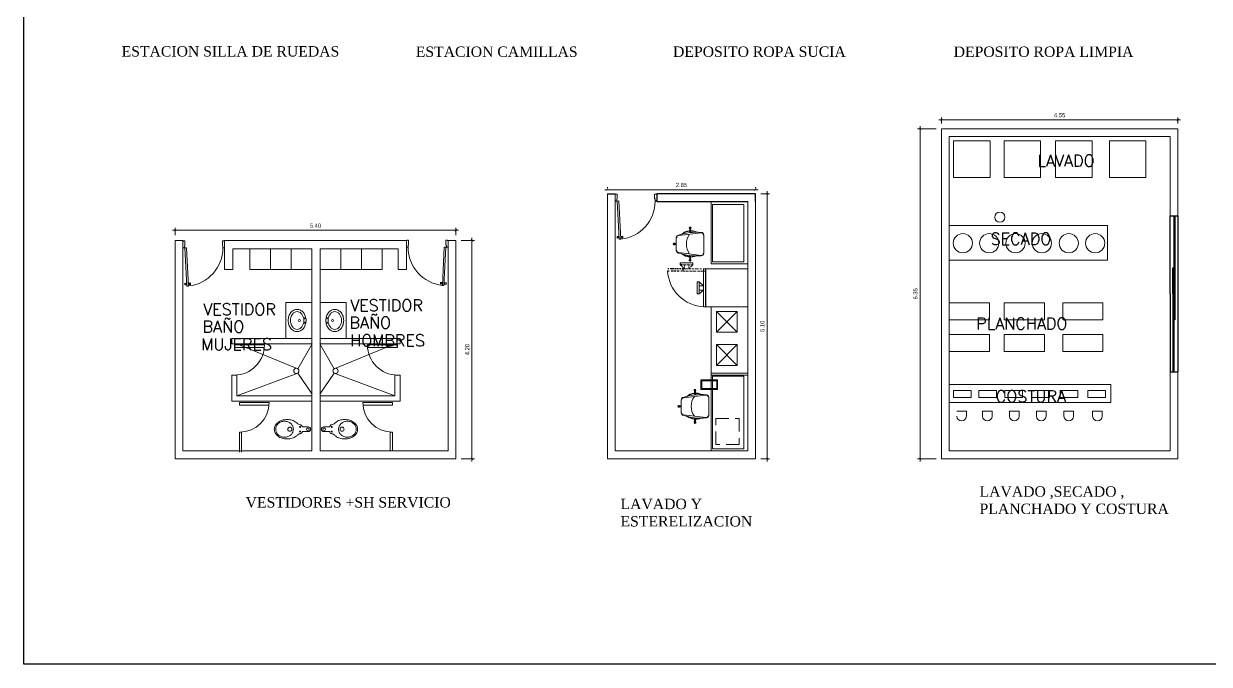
# Model space of a CAD drawing. Header units: metres. Extents: x 249 to 294.6, y -135.5 to -107.4.
# Drawn here: x 248.96 to 271.77, y -135.5 to -123.18 of the extents above; entities that cross this region are included whole.
import ezdxf
from ezdxf.enums import TextEntityAlignment as Align

# ---------------------------------------------------------------- set-up
doc = ezdxf.new("R2010")
doc.units = ezdxf.units.M
doc.header["$MEASUREMENT"] = 0
doc.linetypes.add('HIDDEN', pattern=[0.375, 0.25, -0.125])
doc.linetypes.add('HIDDEN2', pattern=[0.1875, 0.125, -0.0625])
for name, color, linetype, lineweight in [('HATCH', 8, 'Continuous', 9), ('MOB', 1, 'Continuous', 9), ('MUROS', 2, 'Continuous', 20), ('PUERTAS', 97, 'Continuous', 13), ('TEXT', 7, 'Continuous', 18)]:
    doc.layers.add(name, color=color, linetype=linetype, lineweight=lineweight)
doc.layers.add('PM', color=8, linetype='HIDDEN2')
doc.styles.add('TEXTOS', font='romans.shx')
doc.styles.add('UNO', font='arial.ttf')
doc.dimstyles.new('EN 50', dxfattribs={"dimtxt": 0.08, "dimasz": 0.045, "dimexe": 0.05, "dimexo": 0.1, "dimgap": 0.05, "dimtad": 1, "dimlfac": -1, "dimzin": 1, "dimdsep": 46, "dimtxsty": 'UNO', "dimblk": 'ARCHTICK', "dimcen": 0.5, "dimdle": 0.05, "dimclrd": 1, "dimclre": 1, "dimclrt": 7, "dimazin": 0, "dimtm": 1e-09, "dimtfac": 1, "dimtix": 1, "dimtmove": 0, "dimatfit": 0, "dimldrblk": 'ARCHTICK', "dimfxl": 1, "dimtolj": 2, "dimlwd": 13, "dimlwe": 13, "dimarcsym": 0})

# ---------------------------------------------------------------- blocks, each defined once
blk = doc.blocks.new('gkgk')
for p, q in [((-0.037, 0.806), (-0.039, 0.766)), ((-0.013, 0.8), (-0.037, 0.806)), ((-0.035, 0.002), (0.008, 0.83)), ((-0.014, 0.776), (-0.015, 0.77)), ((-0.014, 0.776), (-0.013, 0.794)), ((-0.01, 0.776), (-0.014, 0.776)), ((-0.013, 0.794), (-0.013, 0.8)), ((-0.009, 0.793), (-0.013, 0.794)), ((-0.01, 0.776), (-0.009, 0.793)), ((-0.01, 0.776), (-0.01, 0.773)), ((-0.006, 0.773), (-0.01, 0.773)), ((-0.009, 0.793), (-0.009, 0.796)), ((-0.005, 0.796), (-0.009, 0.796)), ((-0.006, 0.773), (-0.007, 0.77)), ((-0.003, 0.77), (-0.007, 0.77)), ((-0.006, 0.773), (-0.005, 0.796)), ((-0.001, 0.798), (-0.005, 0.799)), ((-0.005, 0.796), (-0.005, 0.799)), ((-0.003, 0.77), (-0.001, 0.798)), ((0.003, 0.758), (-0.003, 0.77)), ((0.006, 0.81), (-0.001, 0.798)), ((0.043, 0.828), (0, 0)), ((0.003, 0.758), (0.006, 0.81)), ((0.007, 0.81), (0.006, 0.81)), ((0.008, 0.83), (0.043, 0.828)), ((0.041, 0.756), (0.044, 0.808)), ((0.041, 0.782), (0.041, 0.782)), ((0.041, 0.782), (0.041, 0.782)), ((0.042, 0.808), (0.044, 0.808)), ((0.044, 0.808), (0.05, 0.796)), ((0.048, 0.767), (0.05, 0.796)), ((0.05, 0.796), (0.054, 0.796)), ((0.052, 0.77), (0.053, 0.792)), ((0.052, 0.77), (0.056, 0.77)), ((0.052, 0.77), (0.052, 0.767)), ((0.053, 0.792), (0.054, 0.796)), ((0.053, 0.792), (0.057, 0.792)), ((0.056, 0.772), (0.057, 0.79)), ((0.056, 0.772), (0.06, 0.772)), ((0.056, 0.772), (0.056, 0.77)), ((0.057, 0.79), (0.057, 0.792)), ((0.057, 0.79), (0.061, 0.79)), ((0.06, 0.772), (0.061, 0.79)), ((0.06, 0.772), (0.06, 0.766)), ((0.061, 0.79), (0.062, 0.796)), ((0.062, 0.796), (0.086, 0.799)), ((0.086, 0.799), (0.084, 0.76)), ((-0.015, 0.77), (-0.039, 0.766)), ((0.005, 0.758), (0.003, 0.758)), ((0.04, 0.756), (0.041, 0.756)), ((0.041, 0.756), (0.048, 0.767)), ((0.048, 0.767), (0.052, 0.767)), ((0.06, 0.766), (0.084, 0.76)), ((-0.07, 0.002), (-0.045, 0.002)), ((-0.07, 0.002), (-0.07, -0.008)), ((-0.045, 0.002), (-0.045, -0.043)), ((-0.035, 0.002), (0, 0)), ((0.785, 0.002), (0.785, -0.043)), ((0.81, 0.002), (0.785, 0.002)), ((0.81, 0.002), (0.81, -0.008)), ((-0.08, -0.008), (-0.08, -0.138)), ((-0.08, -0.008), (-0.07, -0.008)), ((-0.08, -0.138), (-0.07, -0.138)), ((-0.07, -0.138), (-0.07, -0.148)), ((-0.07, -0.148), (-0.035, -0.148)), ((-0.035, -0.043), (-0.045, -0.043)), ((-0.045, -0.073), (-0.045, -0.073)), ((-0.045, -0.073), (-0.045, -0.073)), ((-0.035, -0.043), (-0.035, -0.148)), ((-0.035, -0.148), (-0.035, -0.043)), ((0.775, -0.043), (0.775, -0.148)), ((0.775, -0.148), (0.775, -0.043)), ((0.775, -0.043), (0.785, -0.043)), ((0.81, -0.148), (0.775, -0.148)), ((0.785, -0.073), (0.785, -0.073)), ((0.785, -0.073), (0.785, -0.073)), ((0.82, -0.008), (0.81, -0.008)), ((0.82, -0.138), (0.81, -0.138)), ((0.81, -0.138), (0.81, -0.148)), ((0.82, -0.008), (0.82, -0.138))]:
    blk.add_line(p, q)
at = {"ltscale": 0.25}
blk.add_circle((-0.04, 0.002), 0.005, dxfattribs=at)
blk.add_arc((-0.045, 0.002), 0.83, 360, 83.893)
blk = doc.blocks.new('_ArchTick')
at = {"color": 0, "linetype": 'ByBlock', "const_width": 0.15}
blk.add_lwpolyline([(-0.5, -0.5), (0.5, 0.5)], dxfattribs=at)
blk = doc.blocks.new('*D8')
at = {"color": 1, "lineweight": 13, "transparency": 16777216}
for p, q in [((257.371, -127.35), (257.631, -127.35)), ((257.581, -127.3), (257.581, -131.6)), ((257.371, -131.55), (257.631, -131.55))]:
    blk.add_line(p, q, dxfattribs=at)
at = {"layer": 'Defpoints', "color": 0, "transparency": 16777216}
for p in [(257.271, -127.35), (257.271, -131.55), (257.581, -131.55)]:
    blk.add_point(p, dxfattribs=at)
at = {"color": 1, "lineweight": 13, "transparency": 16777216, "xscale": 0.045, "yscale": 0.045, "zscale": 0.045}
for p, rotation in [((257.581, -127.35), 90), ((257.581, -131.55), 270)]:
    blk.add_blockref('_ArchTick', p, dxfattribs=dict(at, rotation=rotation))
at = {"color": 7, "transparency": 16777216, "insert": (257.49, -129.45), "char_height": 0.08, "attachment_point": 5, "rotation": 90, "style": 'UNO'}
blk.add_mtext('\\A2;4.20', dxfattribs=at)
blk = doc.blocks.new('*D9')
at = {"color": 1, "lineweight": 13, "transparency": 16777216}
for p, q in [((257.321, -127.154), (251.821, -127.154)), ((251.871, -127.25), (251.871, -127.104)), ((257.271, -127.25), (257.271, -127.104))]:
    blk.add_line(p, q, dxfattribs=at)
at = {"layer": 'Defpoints', "color": 0, "transparency": 16777216}
for p in [(251.871, -127.154), (251.871, -127.35), (257.271, -127.35)]:
    blk.add_point(p, dxfattribs=at)
at = {"color": 1, "lineweight": 13, "transparency": 16777216, "xscale": 0.045, "yscale": 0.045, "zscale": 0.045, "rotation": 180}
blk.add_blockref('_ArchTick', (251.871, -127.154), dxfattribs=at)
at = {"color": 1, "lineweight": 13, "transparency": 16777216, "xscale": 0.045, "yscale": 0.045, "zscale": 0.045}
blk.add_blockref('_ArchTick', (257.271, -127.154), dxfattribs=at)
at = {"color": 7, "transparency": 16777216, "insert": (254.571, -127.064), "char_height": 0.08, "attachment_point": 5, "style": 'UNO'}
blk.add_mtext('\\A2;5.40', dxfattribs=at)
blk = doc.blocks.new('2320022')
at = {"linetype": 'HIDDEN'}
for p, q in [((0.18, 0.32), (0, 0.32)), ((0.165, 0.305), (0.015, 0.305))]:
    blk.add_line(p, q, dxfattribs=at)
for p, q in [((0, 0.32), (0, 0)), ((0.015, 0.305), (0.015, 0.015)), ((0.165, 0.305), (0.165, 0.015)), ((0.18, 0), (0.18, 0.32)), ((0, 0), (0.18, 0)), ((0.165, 0.015), (0.015, 0.015))]:
    blk.add_line(p, q)
blk = doc.blocks.new('8140069')
for p, q in [((0.12, 0.259), (-0.126, 0.259)), ((-0.011, 0.259), (-0.011, 0.303)), ((0.005, 0.303), (-0.011, 0.303)), ((0.005, 0.259), (0.005, 0.303)), ((-0.253, 0.002), (-0.313, 0.002)), ((-0.313, 0.002), (-0.313, -0.015)), ((-0.222, 0.002), (-0.245, 0.002)), ((-0.168, 0.214), (-0.22, -0.216)), ((0.162, 0.214), (0.213, -0.216)), ((0.216, 0.002), (0.245, 0.002)), ((0.253, 0.002), (0.307, 0.002)), ((0.307, -0.015), (0.307, 0.002)), ((-0.254, -0.015), (-0.313, -0.015)), ((-0.224, -0.015), (-0.246, -0.015)), ((0.218, -0.015), (0.246, -0.015)), ((0.254, -0.015), (0.307, -0.015)), ((-0.177, -0.271), (0.171, -0.271))]:
    blk.add_line(p, q)
for centre, radius, start, end in [((-0.126, 0.209), 0.05, 90, 173.2188), ((-0.126, 0.209), 0.0431, 90, 173.2188), ((-0.003, 0.303), 0.017, 297.5866, 239.2166), ((0.12, 0.209), 0.05, 6.7812, 90), ((0.12, 0.209), 0.0431, 6.7812, 90), ((-0.313, -0.006), 0.017, 27.5866, 329.2166), ((0, -0.019), 0.254, 140.5502, 205.2273), ((0, -0.019), 0.246, 145.013, 200.7646), ((0.862, -0.127), 1.092, 161.7814, 184.6561), ((-0.003, -0.263), 0.329, 54.682, 125.318), ((-0.868, -0.127), 1.092, 355.3439, 18.2186), ((0, -0.019), 0.254, 331.6731, 42.45), ((0, -0.019), 0.246, 335.6246, 38.4986), ((0.307, -0.007), 0.017, 207.5866, 149.2166), ((-0.177, -0.221), 0.05, 173.2188, 270), ((-0.177, -0.221), 0.0431, 173.2188, 270), ((0.171, -0.221), 0.05, 270, 6.7812), ((0.171, -0.221), 0.0431, 270, 6.7812)]:
    blk.add_arc(centre, radius, start, end)
blk = doc.blocks.new('6190059')
for p, q in [((0, 0.75), (0, -0.75)), ((0.7, 0.75), (0, 0.75)), ((0.074, -0.691), (0.074, 0.709)), ((0.074, 0.709), (0.674, 0.709)), ((0.674, -0.691), (0.674, 0.709)), ((0.7, -0.75), (0.7, 0.75)), ((0, -0.75), (0.7, -0.75)), ((0.074, -0.691), (0.674, -0.691))]:
    blk.add_line(p, q)
blk = doc.blocks.new('2470059')
at = {"linetype": 'HIDDEN'}
for p, q in [((-0.228, 0.262), (-0.228, -0.238)), ((0.222, 0.262), (-0.228, 0.262)), ((0.222, -0.238), (0.222, 0.262)), ((-0.228, -0.238), (0.222, -0.238))]:
    blk.add_line(p, q, dxfattribs=at)
blk = doc.blocks.new('6190752')
for p, q in [((-0.6, 0.7), (-0.6, 0)), ((0.6, 0.7), (-0.6, 0.7)), ((0.6, 0), (0.6, 0.7)), ((-0.559, 0.074), (-0.559, 0.674)), ((0.541, 0.674), (-0.559, 0.674)), ((0.541, 0.074), (0.541, 0.674)), ((-0.6, 0), (0.6, 0)), ((0.541, 0.074), (-0.559, 0.074))]:
    blk.add_line(p, q)
blk = doc.blocks.new('*D12')
at = {"color": 1, "lineweight": 13, "transparency": 16777216}
for p, q in [((260.186, -126.35), (260.186, -126.323)), ((263.036, -126.35), (263.036, -126.323)), ((260.136, -126.373), (263.086, -126.373))]:
    blk.add_line(p, q, dxfattribs=at)
at = {"layer": 'Defpoints', "color": 0, "transparency": 16777216}
for p in [(260.186, -126.45), (263.036, -126.373), (263.036, -126.45)]:
    blk.add_point(p, dxfattribs=at)
at = {"color": 1, "lineweight": 13, "transparency": 16777216, "xscale": 0.045, "yscale": 0.045, "zscale": 0.045, "rotation": 180}
blk.add_blockref('_ArchTick', (260.186, -126.373), dxfattribs=at)
at = {"color": 1, "lineweight": 13, "transparency": 16777216, "xscale": 0.045, "yscale": 0.045, "zscale": 0.045}
blk.add_blockref('_ArchTick', (263.036, -126.373), dxfattribs=at)
at = {"color": 7, "transparency": 16777216, "insert": (261.611, -126.282), "char_height": 0.08, "attachment_point": 5, "style": 'UNO'}
blk.add_mtext('\\A2;2.85', dxfattribs=at)
blk = doc.blocks.new('*D13')
at = {"color": 1, "lineweight": 13, "transparency": 16777216}
for p, q in [((263.136, -126.45), (263.308, -126.45)), ((263.258, -126.4), (263.258, -131.6)), ((263.136, -131.55), (263.308, -131.55))]:
    blk.add_line(p, q, dxfattribs=at)
at = {"layer": 'Defpoints', "color": 0, "transparency": 16777216}
for p in [(263.036, -126.45), (263.036, -131.55), (263.258, -131.55)]:
    blk.add_point(p, dxfattribs=at)
at = {"color": 1, "lineweight": 13, "transparency": 16777216, "xscale": 0.045, "yscale": 0.045, "zscale": 0.045}
for p, rotation in [((263.258, -126.45), 90), ((263.258, -131.55), 270)]:
    blk.add_blockref('_ArchTick', p, dxfattribs=dict(at, rotation=rotation))
at = {"color": 7, "transparency": 16777216, "insert": (263.167, -129), "char_height": 0.08, "attachment_point": 5, "rotation": 90, "style": 'UNO'}
blk.add_mtext('\\A2;5.10', dxfattribs=at)
blk = doc.blocks.new('*D37')
at = {"color": 1, "lineweight": 13, "transparency": 16777216}
for p, q in [((266.513, -125.201), (266.152, -125.201)), ((266.202, -125.151), (266.202, -131.6)), ((266.513, -131.55), (266.152, -131.55))]:
    blk.add_line(p, q, dxfattribs=at)
at = {"layer": 'Defpoints', "color": 0, "transparency": 16777216}
for p in [(266.613, -125.201), (266.202, -131.55), (266.613, -131.55)]:
    blk.add_point(p, dxfattribs=at)
at = {"color": 1, "lineweight": 13, "transparency": 16777216, "xscale": 0.045, "yscale": 0.045, "zscale": 0.045}
for p, rotation in [((266.202, -125.201), 90), ((266.202, -131.55), 270)]:
    blk.add_blockref('_ArchTick', p, dxfattribs=dict(at, rotation=rotation))
at = {"color": 7, "transparency": 16777216, "insert": (266.112, -128.376), "char_height": 0.08, "attachment_point": 5, "rotation": 90, "style": 'UNO'}
blk.add_mtext('\\A2;6.35', dxfattribs=at)
blk = doc.blocks.new('*D58')
at = {"color": 1, "lineweight": 13, "transparency": 16777216}
for p, q in [((266.613, -125.101), (266.613, -124.981)), ((271.161, -125.101), (271.161, -124.981)), ((266.563, -125.031), (271.211, -125.031))]:
    blk.add_line(p, q, dxfattribs=at)
at = {"layer": 'Defpoints', "color": 0, "transparency": 16777216}
for p in [(266.613, -125.201), (271.161, -125.031), (271.161, -125.201)]:
    blk.add_point(p, dxfattribs=at)
at = {"color": 1, "lineweight": 13, "transparency": 16777216, "xscale": 0.045, "yscale": 0.045, "zscale": 0.045, "rotation": 180}
blk.add_blockref('_ArchTick', (266.613, -125.031), dxfattribs=at)
at = {"color": 1, "lineweight": 13, "transparency": 16777216, "xscale": 0.045, "yscale": 0.045, "zscale": 0.045}
blk.add_blockref('_ArchTick', (271.161, -125.031), dxfattribs=at)
at = {"color": 7, "transparency": 16777216, "insert": (268.887, -124.94), "char_height": 0.08, "attachment_point": 5, "style": 'UNO'}
blk.add_mtext('\\A2;4.55', dxfattribs=at)

msp = doc.modelspace()

# ---------------------------------------------------------------- linework, layer by layer
for p, q in [((260.186, -126.45), (260.336, -126.45)), ((263.036, -126.45), (261.136, -126.45)), ((261.136, -126.45), (261.136, -126.6)), ((263.036, -126.6), (263.036, -126.45)), ((261.136, -126.6), (261.536, -126.6)), ((261.536, -126.6), (262.886, -126.6)), ((271.011, -128.376), (271.011, -126.876)), ((271.011, -126.876), (271.011, -126.876)), ((271.011, -126.876), (271.161, -126.876)), ((271.086, -126.876), (271.086, -129.876)), ((271.106, -126.876), (271.106, -128.876)), ((271.161, -126.876), (271.161, -129.876)), ((271.066, -127.876), (271.066, -129.876)), ((271.066, -128.376), (271.066, -127.876)), ((271.066, -127.876), (271.066, -127.876)), ((271.066, -127.876), (271.086, -127.876)), ((271.011, -128.376), (271.011, -129.876)), ((271.086, -128.376), (271.066, -128.376)), ((271.106, -128.376), (271.106, -128.876)), ((271.106, -128.876), (271.086, -128.876)), ((271.011, -129.876), (271.161, -129.876))]:
    msp.add_line(p, q)
msp.add_lwpolyline([(248.958, -107.37), (294.573, -107.37), (294.573, -135.504), (248.958, -135.504)], close=True)
at = {"layer": 'HATCH'}
for p, q in [((253.306, -127.51), (253.306, -127.91)), ((253.706, -127.51), (253.706, -127.91)), ((254.106, -127.51), (254.106, -127.91)), ((255.056, -127.51), (255.056, -127.91)), ((255.456, -127.51), (255.456, -127.91)), ((255.856, -127.51), (255.856, -127.91)), ((254.501, -127.91), (253.306, -127.91)), ((254.661, -127.91), (255.856, -127.91)), ((261.828, -127.777), (261.595, -127.777)), ((261.675, -127.939), (261.638, -127.939)), ((261.701, -127.817), (261.641, -127.817)), ((261.647, -127.873), (261.671, -127.898)), ((261.693, -127.898), (261.651, -127.898)), ((261.671, -127.853), (261.671, -127.817)), ((261.671, -127.898), (261.671, -127.872)), ((261.746, -127.939), (261.691, -127.939)), ((261.735, -127.898), (261.701, -127.898)), ((261.782, -127.817), (261.717, -127.817)), ((261.795, -127.898), (261.746, -127.898)), ((261.752, -127.848), (261.752, -127.817)), ((261.752, -127.898), (261.752, -127.866)), ((261.774, -127.874), (261.752, -127.898)), ((261.824, -127.939), (261.769, -127.939)), ((261.803, -127.843), (261.786, -127.862)), ((261.828, -127.817), (261.795, -127.817)), ((261.828, -127.817), (261.811, -127.835)), ((261.848, -127.898), (261.811, -127.898)), ((261.828, -127.817), (261.828, -127.777)), ((261.892, -127.939), (261.837, -127.939)), ((261.937, -127.898), (261.871, -127.898)), ((261.971, -127.939), (261.923, -127.939)), ((261.997, -127.898), (261.968, -127.898)), ((262.031, -127.939), (261.986, -127.939)), ((262.076, -127.898), (262.028, -127.898)), ((262.076, -127.898), (262.035, -127.898)), ((262.076, -127.939), (262.039, -127.939)), ((262.076, -127.939), (262.076, -127.898)), ((261.954, -128.146), (262.035, -128.222)), ((262.035, -128.222), (261.954, -128.222)), ((262.035, -128.303), (261.954, -128.303)), ((261.954, -128.379), (262.035, -128.303)), ((254.001, -128.543), (254.501, -128.543)), ((254.001, -128.543), (254.001, -129.239)), ((255.161, -128.543), (254.661, -128.543)), ((255.161, -128.543), (255.161, -129.239)), ((262.686, -128.717), (262.286, -129.117)), ((262.686, -129.117), (262.286, -128.717)), ((254.231, -129.817), (253.061, -129.339)), ((254.506, -129.339), (254.231, -129.817)), ((254.656, -129.339), (254.93, -129.817)), ((254.93, -129.817), (256.101, -129.339)), ((262.686, -129.754), (262.286, -129.354)), ((262.686, -129.354), (262.286, -129.754)), ((254.231, -129.901), (253.061, -130.339)), ((254.506, -130.309), (254.231, -129.901)), ((254.656, -130.309), (254.93, -129.901)), ((254.93, -129.901), (256.101, -130.339)), ((267.093, -130.636), (266.908, -130.636)), ((267.093, -130.636), (266.908, -130.636)), ((267.093, -130.733), (267.093, -130.636)), ((267.093, -130.733), (267.093, -130.636)), ((267.589, -130.636), (267.404, -130.636)), ((267.404, -130.636), (267.404, -130.733)), ((267.404, -130.636), (267.404, -130.733)), ((267.589, -130.636), (267.404, -130.636)), ((267.589, -130.733), (267.589, -130.636)), ((267.589, -130.733), (267.589, -130.636)), ((268.107, -130.636), (267.922, -130.636)), ((267.922, -130.636), (267.922, -130.733)), ((267.922, -130.636), (267.922, -130.733)), ((268.107, -130.636), (267.922, -130.636)), ((268.107, -130.733), (268.107, -130.636)), ((268.107, -130.733), (268.107, -130.636)), ((268.626, -130.636), (268.441, -130.636)), ((268.441, -130.636), (268.441, -130.733)), ((268.441, -130.636), (268.441, -130.733)), ((268.626, -130.636), (268.441, -130.636)), ((268.626, -130.733), (268.626, -130.636)), ((268.626, -130.733), (268.626, -130.636)), ((269.155, -130.636), (268.97, -130.636)), ((268.97, -130.636), (268.97, -130.733)), ((268.97, -130.636), (268.97, -130.733)), ((269.155, -130.636), (268.97, -130.636)), ((269.155, -130.733), (269.155, -130.636)), ((269.155, -130.733), (269.155, -130.636)), ((269.707, -130.636), (269.522, -130.636)), ((269.522, -130.636), (269.522, -130.733)), ((269.522, -130.636), (269.522, -130.733)), ((269.707, -130.636), (269.522, -130.636)), ((269.707, -130.733), (269.707, -130.636)), ((269.707, -130.733), (269.707, -130.636)), ((254.431, -130.936), (254.316, -130.936)), ((254.431, -131.026), (254.316, -131.026)), ((254.73, -130.936), (254.845, -130.936)), ((254.73, -131.026), (254.845, -131.026))]:
    msp.add_line(p, q, dxfattribs=at)
for points in [[(267.552, -126.137), (266.847, -126.137), (266.847, -125.433), (267.552, -125.433)], [(268.521, -126.137), (267.817, -126.137), (267.817, -125.433), (268.521, -125.433)], [(269.512, -126.137), (268.808, -126.137), (268.808, -125.433), (269.512, -125.433)], [(270.548, -126.137), (269.843, -126.137), (269.843, -125.433), (270.548, -125.433)], [(266.763, -127.06), (269.808, -127.06), (269.808, -127.728), (266.763, -127.728)], [(262.035, -127.898), (262.035, -128.627), (262.076, -128.627), (262.076, -127.898)], [(262.886, -128.627), (262.886, -127.898), (262.083, -127.898), (262.083, -128.627)], [(261.954, -128.146), (261.914, -128.146), (261.914, -128.379), (261.954, -128.379)], [(262.186, -128.627), (262.186, -129.941), (262.886, -129.941), (262.886, -128.627)], [(266.763, -128.549), (267.538, -128.549), (267.538, -128.878), (266.763, -128.878)], [(267.819, -128.549), (268.594, -128.549), (268.594, -128.878), (267.819, -128.878)], [(268.946, -128.549), (269.72, -128.549), (269.72, -128.878), (268.946, -128.878)], [(262.286, -128.717), (262.286, -129.117), (262.686, -129.117), (262.686, -128.717)], [(266.763, -129.159), (267.538, -129.159), (267.538, -129.487), (266.763, -129.487)], [(267.819, -129.159), (268.594, -129.159), (268.594, -129.487), (267.819, -129.487)], [(268.946, -129.159), (269.72, -129.159), (269.72, -129.487), (268.946, -129.487)], [(262.286, -129.354), (262.286, -129.754), (262.686, -129.754), (262.686, -129.354)], [(266.842, -130.239), (267.183, -130.239), (267.183, -130.37), (266.842, -130.37)], [(267.33, -130.239), (267.671, -130.239), (267.671, -130.37), (267.33, -130.37)], [(267.833, -130.239), (268.174, -130.239), (268.174, -130.37), (267.833, -130.37)], [(268.352, -130.239), (268.693, -130.239), (268.693, -130.37), (268.352, -130.37)], [(268.894, -130.239), (269.235, -130.239), (269.235, -130.37), (268.894, -130.37)], [(269.428, -130.239), (269.769, -130.239), (269.769, -130.37), (269.428, -130.37)]]:
    msp.add_lwpolyline(points, close=True, dxfattribs=at)
for points in [[(254.39, -128.889, -0.08013), (254.376, -128.973, -0.088899), (254.339, -129.041, -0.104967), (254.282, -129.088, -0.120063), (254.218, -129.104, -0.120063), (254.155, -129.088, -0.104967), (254.097, -129.041, -0.088899), (254.061, -128.973, -0.08013), (254.047, -128.889, -0.08013), (254.061, -128.805, -0.088899), (254.097, -128.738, -0.104967), (254.155, -128.691, -0.120063), (254.218, -128.675, -0.120063), (254.282, -128.691, -0.104967), (254.339, -128.738, -0.088899), (254.376, -128.805, -0.08013)], [(254.347, -128.889, -0.08013), (254.336, -128.96, -0.088899), (254.306, -129.014, -0.104967), (254.262, -129.05, -0.120063), (254.218, -129.061, -0.120063), (254.174, -129.05, -0.104967), (254.13, -129.014, -0.088899), (254.101, -128.96, -0.08013), (254.09, -128.889, -0.08013), (254.101, -128.819, -0.088899), (254.13, -128.765, -0.104967), (254.174, -128.728, -0.120063), (254.218, -128.718, -0.120063), (254.262, -128.728, -0.104967), (254.306, -128.765, -0.088899), (254.336, -128.819, -0.08013)], [(254.772, -128.889, 0.08013), (254.785, -128.973, 0.088899), (254.822, -129.041, 0.104967), (254.879, -129.088, 0.120063), (254.943, -129.104, 0.120063), (255.006, -129.088, 0.104967), (255.064, -129.041, 0.088899), (255.101, -128.973, 0.08013), (255.114, -128.889, 0.08013), (255.101, -128.805, 0.088899), (255.064, -128.738, 0.104967), (255.006, -128.691, 0.120063), (254.943, -128.675, 0.120063), (254.879, -128.691, 0.104967), (254.822, -128.738, 0.088899), (254.785, -128.805, 0.08013)], [(254.814, -128.889, 0.08013), (254.825, -128.96, 0.088899), (254.855, -129.014, 0.104967), (254.899, -129.05, 0.120063), (254.943, -129.061, 0.120063), (254.987, -129.05, 0.104967), (255.031, -129.014, 0.088899), (255.06, -128.96, 0.08013), (255.072, -128.889, 0.08013), (255.06, -128.819, 0.088899), (255.031, -128.765, 0.104967), (254.987, -128.728, 0.120063), (254.943, -128.718, 0.120063), (254.899, -128.728, 0.104967), (254.855, -128.765, 0.088899), (254.825, -128.819, 0.08013)], [(254.146, -130.981, -0.107193), (254.133, -131.04, -0.10168), (254.096, -131.091, -0.094745), (254.042, -131.124, -0.090364), (253.976, -131.136, -0.090364), (253.91, -131.124, -0.094745), (253.856, -131.091, -0.10168), (253.819, -131.04, -0.107193), (253.806, -130.981, -0.107193), (253.819, -130.923, -0.10168), (253.856, -130.872, -0.094745), (253.91, -130.839, -0.090364), (253.976, -130.827, -0.090364), (254.042, -130.839, -0.094745), (254.096, -130.872, -0.10168), (254.133, -130.923, -0.107193)], [(255.015, -130.981, 0.107193), (255.028, -131.04, 0.10168), (255.065, -131.091, 0.094745), (255.119, -131.124, 0.090364), (255.185, -131.136, 0.090364), (255.251, -131.124, 0.094745), (255.305, -131.091, 0.10168), (255.342, -131.04, 0.107193), (255.355, -130.981, 0.107193), (255.342, -130.923, 0.10168), (255.305, -130.872, 0.094745), (255.251, -130.839, 0.090364), (255.185, -130.827, 0.090364), (255.119, -130.839, 0.094745), (255.065, -130.872, 0.10168), (255.028, -130.923, 0.107193)]]:
    msp.add_lwpolyline(points, format="xyb", close=True, dxfattribs=at)
msp.add_lwpolyline([(266.763, -130.12), (269.869, -130.12), (269.869, -130.47), (266.763, -130.47)], dxfattribs=at)
for points in [[(254.219, -131.098, -0.030473), (254.201, -131.114, -0.086349), (254.123, -131.154, -0.076266), (254.026, -131.169, -0.076266), (253.929, -131.154, -0.086349), (253.851, -131.114, -0.105899), (253.797, -131.05, -0.125593), (253.779, -130.981, -0.125593), (253.797, -130.913, -0.105899), (253.851, -130.849, -0.086349), (253.929, -130.809, -0.076266), (254.026, -130.794, -0.076266)], [(254.026, -130.794, -0.076266), (254.123, -130.809, -0.086349), (254.201, -130.849, -0.030333), (254.219, -130.865, -0.125593)], [(255.135, -130.794, 0.076266), (255.038, -130.809, 0.086349), (254.96, -130.849, 0.030333), (254.942, -130.865, 0.125593)], [(254.942, -131.098, 0.030473), (254.96, -131.114, 0.086349), (255.038, -131.154, 0.076266), (255.135, -131.169, 0.076266), (255.232, -131.154, 0.086349), (255.31, -131.114, 0.105899), (255.365, -131.05, 0.125593), (255.382, -130.981, 0.125593), (255.365, -130.913, 0.105899), (255.31, -130.849, 0.086349), (255.232, -130.809, 0.076266), (255.135, -130.794, 0.076266)], [(254.161, -131.139, -0.039647), (254.123, -131.154, -0.076266), (254.026, -131.169, -0.076266)], [(254.222, -131.096, -0.002477), (254.22, -131.097, -0.086349)], [(254.939, -131.096, 0.002477), (254.941, -131.097, 0.086349)], [(255, -131.139, 0.039647), (255.038, -131.154, 0.076266), (255.135, -131.169, 0.076266)]]:
    msp.add_lwpolyline(points, format="xyb", dxfattribs=at)
for centre, radius in [((267.736, -126.903), 0.0977), ((267.025, -127.403), 0.185), ((267.532, -127.403), 0.185), ((268.038, -127.403), 0.185), ((268.544, -127.403), 0.185), ((269.063, -127.403), 0.185), ((269.57, -127.403), 0.185), ((254.368, -128.847), 0.0085), ((254.793, -128.847), 0.0085), ((254.262, -128.889), 0.0212), ((254.368, -128.932), 0.0085), ((254.793, -128.932), 0.0085), ((254.899, -128.889), 0.0212), ((254.203, -129.859), 0.05), ((254.958, -129.859), 0.05), ((254.078, -130.981), 0.04), ((254.066, -130.981), 0.000426), ((254.276, -130.938), 0.01), ((254.276, -131.027), 0.01), ((254.424, -130.982), 0.025), ((254.737, -130.982), 0.025), ((254.885, -130.938), 0.01), ((254.885, -131.027), 0.01), ((255.083, -130.981), 0.04), ((255.096, -130.981), 0.000426)]:
    msp.add_circle(centre, radius, dxfattribs=at)
for centre, radius, start, end in [((262.076, -127.896), 0.732, 183.2122, 267.5256), ((254.307, -130.774), 0.126, 225.8644, 255.7356), ((254.276, -130.936), 0.04, 0, 90), ((254.885, -130.936), 0.04, 90, 180), ((254.854, -130.774), 0.126, 284.2644, 314.1356), ((267, -130.728), 0.0925, 182.7944, 357.2056), ((267, -130.728), 0.0925, 182.7944, 357.2056), ((267.496, -130.728), 0.0925, 182.7944, 357.2056), ((267.496, -130.728), 0.0925, 182.7944, 357.2056), ((268.015, -130.728), 0.0925, 182.7944, 357.2056), ((268.015, -130.728), 0.0925, 182.7944, 357.2056), ((268.533, -130.728), 0.0925, 182.7944, 357.2056), ((268.533, -130.728), 0.0925, 182.7944, 357.2056), ((269.063, -130.728), 0.0925, 182.7944, 357.2056), ((269.063, -130.728), 0.0925, 182.7944, 357.2056), ((269.614, -130.728), 0.0925, 182.7944, 357.2056), ((269.614, -130.728), 0.0925, 182.7944, 357.2056), ((254.307, -131.189), 0.126, 104.2644, 134.1356), ((254.276, -131.026), 0.04, 270, 0), ((254.276, -131.026), 0.04, 270, 0), ((254.431, -130.981), 0.045, 270, 90), ((254.73, -130.981), 0.045, 90, 270), ((254.885, -131.026), 0.04, 180, 270), ((254.885, -131.026), 0.04, 180, 270), ((254.854, -131.189), 0.126, 45.8644, 75.7356)]:
    msp.add_arc(centre, radius, start, end, dxfattribs=at)
at = {"layer": 'MOB'}
for p, q in [((253.011, -129.41), (253.011, -129.36)), ((253.589, -129.36), (253.011, -129.36)), ((253.587, -129.41), (253.011, -129.41)), ((255.572, -129.36), (256.151, -129.36)), ((255.574, -129.41), (256.151, -129.41)), ((256.151, -129.41), (256.151, -129.36)), ((253.111, -130.519), (253.111, -130.47)), ((253.68, -130.47), (253.111, -130.47)), ((253.678, -130.519), (253.111, -130.519)), ((255.482, -130.47), (256.051, -130.47)), ((255.484, -130.519), (256.051, -130.519)), ((256.051, -130.519), (256.051, -130.47)), ((253.111, -131.424), (253.111, -131.039)), ((253.151, -131.039), (253.111, -131.039)), ((253.151, -131.424), (253.151, -131.039)), ((256.011, -131.039), (256.051, -131.039)), ((256.011, -131.4), (256.011, -131.039)), ((256.051, -131.4), (256.051, -131.039))]:
    msp.add_line(p, q, dxfattribs=at)
for centre, radius, start, end in [((253.011, -129.36), 0.579, 270, 0), ((256.151, -129.36), 0.579, 180, 270), ((253.111, -130.47), 0.569, 270, 0), ((256.051, -130.47), 0.569, 180, 270)]:
    msp.add_arc(centre, radius, start, end, dxfattribs=at)
at = {"layer": 'MUROS'}
for p, q in [((266.613, -131.55), (266.613, -125.201)), ((271.161, -125.201), (266.613, -125.201)), ((271.161, -125.201), (271.161, -126.876)), ((271.011, -125.351), (266.763, -125.351)), ((266.763, -131.4), (266.763, -125.351)), ((271.011, -125.351), (271.011, -126.876)), ((260.186, -131.55), (260.186, -126.45)), ((260.336, -131.4), (260.336, -126.45)), ((262.886, -126.6), (262.886, -131.4)), ((263.036, -126.6), (263.036, -131.55)), ((251.871, -127.35), (251.871, -131.55)), ((251.871, -127.35), (252.021, -127.35)), ((252.021, -127.35), (252.021, -131.4)), ((252.821, -127.35), (252.821, -127.91)), ((254.661, -127.35), (252.821, -127.35)), ((254.501, -127.35), (256.321, -127.35)), ((256.321, -127.35), (256.321, -127.91)), ((257.121, -127.35), (257.121, -131.4)), ((257.121, -127.35), (257.271, -127.35)), ((257.271, -127.35), (257.271, -131.55)), ((252.981, -127.51), (252.981, -127.91)), ((254.501, -127.51), (252.981, -127.51)), ((254.501, -127.51), (254.501, -131.4)), ((254.501, -127.51), (254.501, -129.239)), ((254.661, -127.51), (254.661, -129.239)), ((254.661, -127.51), (256.161, -127.51)), ((254.661, -127.51), (254.661, -131.4)), ((256.161, -127.51), (256.161, -127.91)), ((252.821, -127.91), (252.981, -127.91)), ((256.321, -127.91), (256.161, -127.91)), ((254.501, -129.239), (252.961, -129.239)), ((252.961, -129.339), (252.961, -129.239)), ((254.661, -129.239), (256.201, -129.239)), ((256.201, -129.339), (256.201, -129.239)), ((254.501, -129.339), (252.961, -129.339)), ((254.501, -129.339), (254.501, -131.4)), ((254.661, -129.339), (254.661, -131.4)), ((254.661, -129.339), (256.201, -129.339)), ((252.961, -130.439), (252.961, -129.939)), ((253.061, -129.939), (252.961, -129.939)), ((253.061, -130.339), (253.061, -129.939)), ((256.101, -130.339), (256.101, -129.939)), ((256.101, -129.939), (256.201, -129.939)), ((256.201, -130.439), (256.201, -129.939)), ((271.011, -129.876), (271.011, -131.4)), ((271.161, -129.876), (271.161, -131.55)), ((254.501, -130.439), (252.961, -130.439)), ((254.501, -130.339), (253.061, -130.339)), ((254.661, -130.339), (256.101, -130.339)), ((254.661, -130.439), (256.201, -130.439)), ((251.871, -131.55), (257.271, -131.55)), ((252.021, -131.4), (254.501, -131.4)), ((254.661, -131.4), (257.121, -131.4)), ((260.186, -131.55), (263.036, -131.55)), ((260.336, -131.4), (262.886, -131.4)), ((271.161, -131.55), (266.613, -131.55)), ((271.011, -131.4), (266.763, -131.4))]:
    msp.add_line(p, q, dxfattribs=at)
at = {"layer": 'PM'}
for p, q in [((261.366, -127.898), (261.347, -127.898)), ((261.374, -127.939), (261.347, -127.939)), ((261.427, -127.898), (261.395, -127.898)), ((261.445, -127.939), (261.411, -127.939)), ((261.463, -127.898), (261.432, -127.898)), ((261.508, -127.939), (261.461, -127.939)), ((261.51, -127.898), (261.479, -127.898)), ((261.555, -127.898), (261.523, -127.898)), ((261.565, -127.939), (261.526, -127.939)), ((261.604, -127.898), (261.573, -127.898)), ((261.595, -127.817), (261.595, -127.777)), ((261.625, -127.817), (261.595, -127.817)), ((261.595, -127.817), (261.616, -127.839)), ((261.62, -127.939), (261.602, -127.939)), ((261.649, -127.898), (261.623, -127.898)), ((261.624, -127.849), (261.64, -127.865)), ((261.647, -127.939), (261.647, -127.898))]:
    msp.add_line(p, q, dxfattribs=at)

# ---------------------------------------------------------------- block references
at = {"layer": 'HATCH'}
for name, p, rotation in [('6190752', (262.886, -127.2), 90.00000000000318), ('8140069', (261.772, -127.416), 90.00000000000318), ('6190059', (262.886, -130.65), 180), ('8140069', (261.865, -130.538), 89.99999999999838), ('2320022', (262.306, -130.214), 89.99999999999838)]:
    msp.add_blockref(name, p, dxfattribs=dict(at, rotation=rotation))
at = {"layer": 'HATCH', "xscale": -1, "rotation": 180}
msp.add_blockref('2470059', (262.501, -131.016), dxfattribs=at)
at = {"layer": 'PUERTAS'}
for p, xscale, yscale, zscale, rotation in [((260.407, -126.59), -0.8888888888889994, 0.8888888888890278, 0.8888888888890103, 180), ((252.092, -127.49), -0.8888888888889994, 0.8888888888890278, 0.8888888888890103, 180), ((257.05, -127.478), 0.8888888888889994, 0.8888888888889994, 0.8888888888889994, 180.0000000002858)]:
    msp.add_blockref('gkgk', p, dxfattribs=dict(at, xscale=xscale, yscale=yscale, zscale=zscale, rotation=rotation))

# ---------------------------------------------------------------- texts
at = {"char_height": 0.2, "attachment_point": 1}
for s, insert, width in [('{\\fTimes New Roman|b0|i0|c0|p18;\\C2;ESTACION SILLA DE RUEDAS}', (250.842, -123.611), 5.17344), ('{\\fTimes New Roman|b0|i0|c0|p18;\\C2;ESTACION CAMILLAS}', (256.501, -123.618), 3.80694), ('{\\fTimes New Roman|b0|i0|c0|p18;\\C2;DEPOSITO ROPA SUCIA}', (261.45, -123.617), 3.80694), ('{\\fTimes New Roman|b0|i0|c0|p18;\\C2;DEPOSITO ROPA LIMPIA}', (266.849, -123.618), 3.80694), ('{\\fTimes New Roman|b0|i0|c0|p18;\\C2;LAVADO ,SECADO , PLANCHADO Y COSTURA}', (267.346, -132.079), 3.80694), ('{\\fTimes New Roman|b0|i0|c0|p18;\\C2;VESTIDORES +SH SERVICIO}', (253.228, -132.288), 3.80694), ('{\\fTimes New Roman|b0|i0|c0|p18;\\C2;LAVADO Y ESTERELIZACION}', (260.439, -132.319), 3.80694)]:
    msp.add_mtext(s, dxfattribs=dict(at, insert=insert, width=width))
at = {"layer": 'TEXT', "style": 'TEXTOS'}
for s, p in [('LAVADO', (269.009, -125.929)), ('SECADO', (268.142, -127.431)), ('PLANCHADO', (268.16, -129.061)), ('COSTURA', (268.333, -130.46))]:
    msp.add_text(s, height=0.225, dxfattribs=at).set_placement(p, align=Align.CENTER)
for s, p in [('VESTIDOR', (252.411, -128.787)), ('VESTIDOR', (255.24, -128.711)), ('BAÑO', (252.4, -129.119)), ('BAÑO', (255.225, -129.044)), ('MUJERES', (252.375, -129.461)), ('HOMBRES', (255.24, -129.385))]:
    msp.add_text(s, height=0.225, dxfattribs=at).set_placement(p)

# ---------------------------------------------------------------- dimensions: what is measured, and where the dimension line sits
for base, p1, p2, picture, middle in [((271.161, -125.031), (266.613, -125.201), (271.161, -125.201), '*D58', (268.887, -124.94)), ((263.036, -126.373), (260.186, -126.45), (263.036, -126.45), '*D12', (261.611, -126.282)), ((251.871, -127.154), (257.271, -127.35), (251.871, -127.35), '*D9', (254.571, -127.064))]:
    dim = msp.add_linear_dim(base=base, p1=p1, p2=p2, dimstyle='EN 50')
    dim.commit()
    dim.dimension.update_dxf_attribs({"geometry": picture, "text_midpoint": middle})
for base, p1, p2, picture, middle in [((266.202, -131.55), (266.613, -125.201), (266.613, -131.55), '*D37', (266.112, -128.376)), ((263.258, -131.55), (263.036, -126.45), (263.036, -131.55), '*D13', (263.167, -129)), ((257.581, -131.55), (257.271, -127.35), (257.271, -131.55), '*D8', (257.49, -129.45))]:
    dim = msp.add_linear_dim(base=base, p1=p1, p2=p2, angle=90, dimstyle='EN 50')
    dim.commit()
    dim.dimension.update_dxf_attribs({"geometry": picture, "text_midpoint": middle})

doc.saveas('drawing.dxf')
